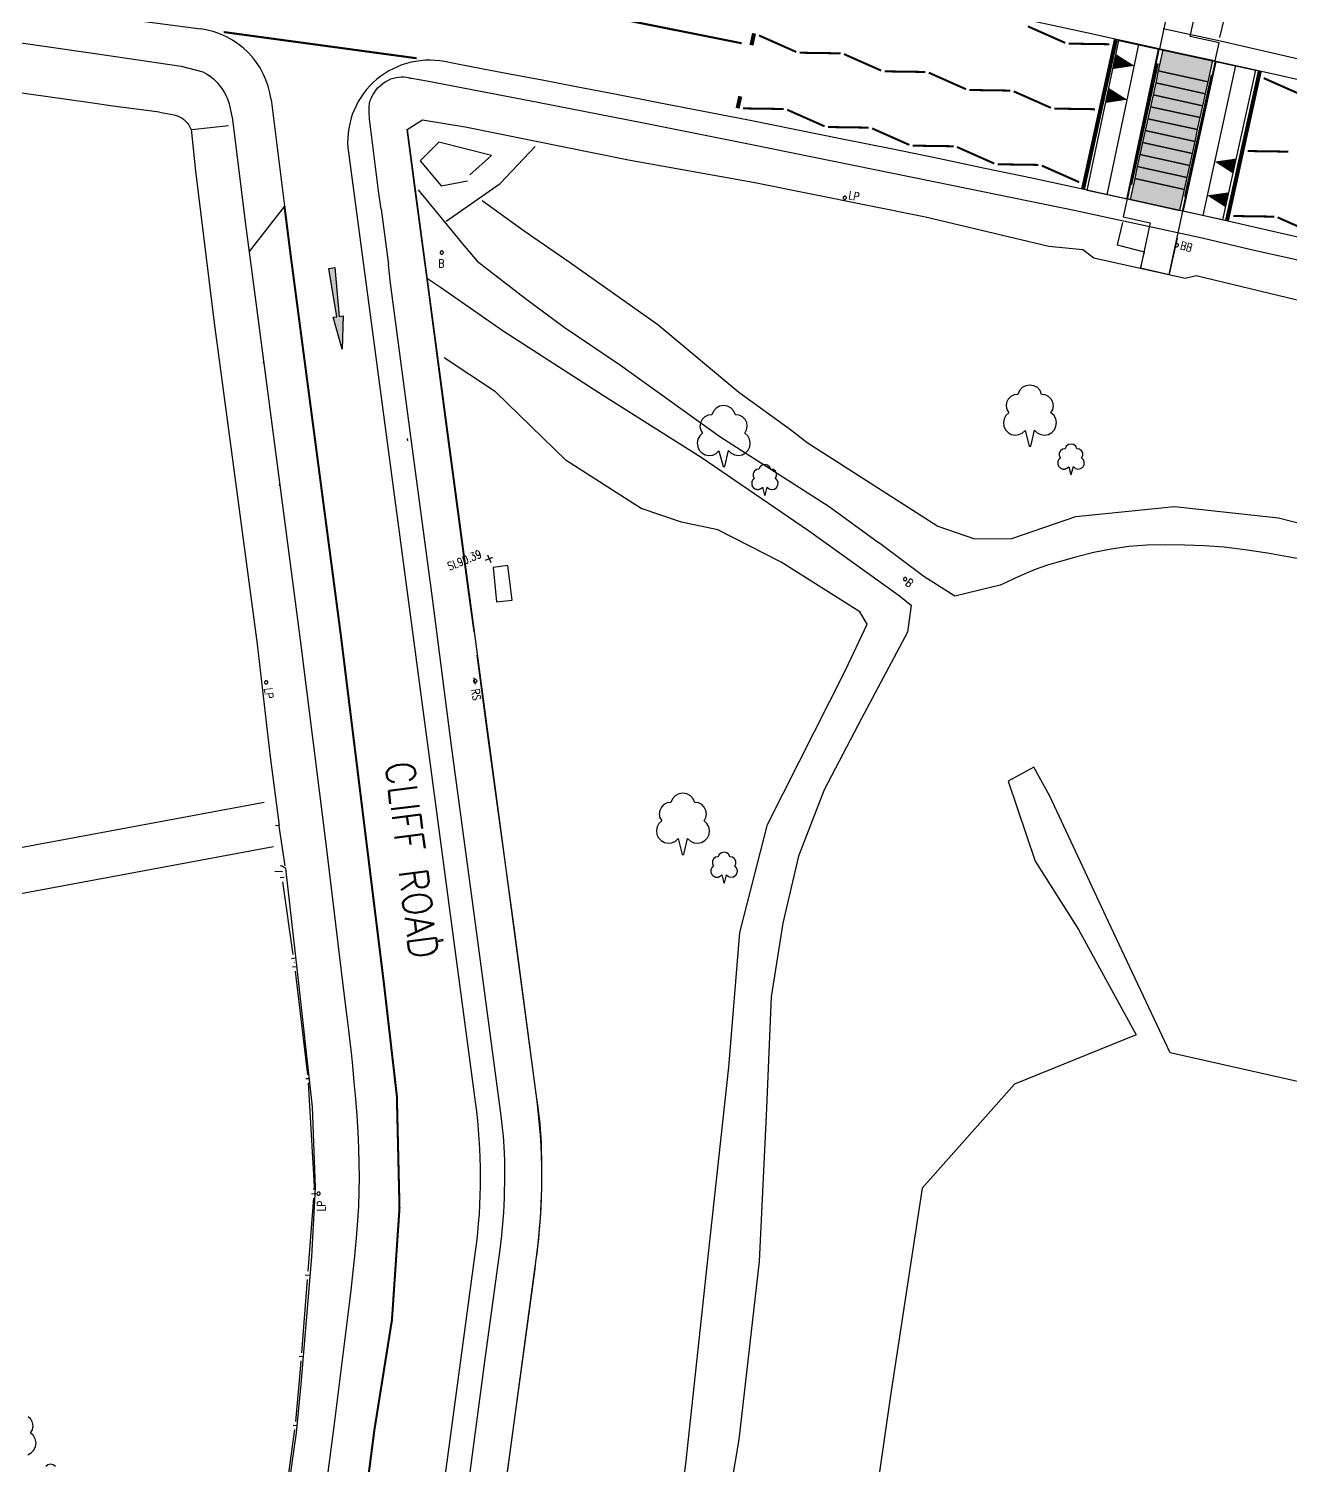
# Model space of a CAD drawing. Extents: x 427500 to 429848, y 434500 to 436505.
# Drawn here: x 429042.1 to 429103.9, y 435414.5 to 435484.9 of the extents above; entities that cross this region are included whole.
import ezdxf

# ---------------------------------------------------------------- set-up
doc = ezdxf.new("R2010")
doc.units = 0
for name, pattern in [('1004', [6, 4, -2]), ('1010', [2, 1, -1]), ('1025', [2, 1, -1]), ('1055', [0.6, 0.1, -0.5]), ('Black stripe boundary', [100, 100, 0]), ('KLZigZag', [100, 100, 0]), ('ZEBRA', [1, 0.5, -0.5]), ('zebra strip border', [100, 100, 0]), ('Zig Zag Blip', [100, 100, 0])]:
    doc.linetypes.add(name, pattern=pattern)
doc.layers.get('0').update_dxf_attribs({"color": 222})
for name, color, linetype in [('KTS_LINES', 7, 'Continuous'), ('LPTIP_Ex_Base', 8, 'Continuous'), ('PHASING', 5, 'Continuous'), ('PRO-MARKINGS', 7, 'Continuous'), ('PROPOSED', 1, 'Continuous'), ('ROADNAME', 7, 'Continuous'), ('Tactpave', 10, 'Continuous')]:
    doc.layers.add(name, color=color, linetype=linetype)
doc.layers.add('KTS_LINES_BLK', color=7, linetype='Continuous', true_color=0x000000)
doc.styles.add('LCC Romans', font='romans.shx', dxfattribs={"width": 0.9})
doc.styles.get("Standard").update_dxf_attribs({"font": 'romans.shx'})

# ---------------------------------------------------------------- blocks, each defined once
blk = doc.blocks.new('MH_LINE')
at = {"color": 0, "linetype": 'ByBlock', "flags": 128}
blk.add_lwpolyline([(-0.5, 0), (0.5, 0)], dxfattribs=at)
blk = doc.blocks.new('FENCE_UP')
at = {"color": 0, "linetype": 'ByBlock', "flags": 128}
blk.add_lwpolyline([(0, 0.5), (0, -0.5)], dxfattribs=at)
blk = doc.blocks.new('CIRCL')
at = {"color": 0, "linetype": 'ByBlock', "flags": 128}
for points in [[(0.5, 0), (0.475, 0.154), (0.404, 0.293), (0.293, 0.404), (0.154, 0.475), (0, 0.5), (-0.154, 0.475), (-0.293, 0.404), (-0.404, 0.293), (-0.475, 0.154), (-0.5, 0), (-0.475, -0.154), (-0.404, -0.293), (-0.293, -0.404), (-0.154, -0.475), (0, -0.5), (0.154, -0.475), (0.293, -0.404), (0.404, -0.293), (0.475, -0.154)], [(0.5, 0), (0.475, -0.154)]]:
    blk.add_lwpolyline(points, dxfattribs=at)
blk = doc.blocks.new('SPOT')
at = {"color": 0, "linetype": 'ByBlock', "flags": 128}
for points in [[(-0.5, 0), (0.5, 0)], [(0, 0.5), (0, -0.5)]]:
    blk.add_lwpolyline(points, dxfattribs=at)

msp = doc.modelspace()

# ---------------------------------------------------------------- hatches: boundary and pattern name
at = {"linetype": 'Continuous'}
msp.add_hatch(color=0, dxfattribs=at).paths.add_polyline_path([(429057.111, 435473.212), (429057.328, 435470.82), (429057.516, 435470.844), (429057.472, 435469.225), (429057.02, 435470.78), (429057.209, 435470.805), (429056.813, 435473.173)])
at = {"layer": 'KTS_LINES', "true_color": 0xffffff, "transparency": 33554687}
for points in [[(429099.772, 435481.734), (429099.9, 435482.32), (429097.458, 435482.856), (429097.33, 435482.27)], [(429099.514, 435480.562), (429099.643, 435481.148), (429097.201, 435481.684), (429097.072, 435481.098)], [(429099.257, 435479.39), (429099.386, 435479.976), (429096.944, 435480.512), (429096.815, 435479.926)], [(429099, 435478.218), (429099.128, 435478.804), (429096.687, 435479.34), (429096.558, 435478.754)], [(429098.742, 435477.046), (429098.871, 435477.632), (429096.429, 435478.168), (429096.301, 435477.582), (429098.742, 435477.046)]]:
    msp.add_hatch(color=7, dxfattribs=at).paths.add_polyline_path(points)
at = {"layer": 'KTS_LINES_BLK', "true_color": 0x000000, "transparency": 33554687}
for points in [[(429099.9, 435482.32), (429100.128, 435483.356), (429097.686, 435483.892), (429097.458, 435482.856)], [(429099.643, 435481.148), (429099.772, 435481.734), (429097.33, 435482.27), (429097.201, 435481.684)], [(429099.386, 435479.976), (429099.514, 435480.562), (429097.072, 435481.098), (429096.944, 435480.512)], [(429099.128, 435478.804), (429099.257, 435479.39), (429096.815, 435479.926), (429096.687, 435479.34)], [(429098.871, 435477.632), (429099, 435478.218), (429096.558, 435478.754), (429096.429, 435478.168), (429098.871, 435477.632)], [(429098.515, 435476.01), (429098.742, 435477.046), (429096.301, 435477.582), (429096.073, 435476.546), (429098.515, 435476.01)]]:
    msp.add_hatch(color=18, dxfattribs=at).paths.add_polyline_path(points)

# ---------------------------------------------------------------- linework, layer by layer
at = {"layer": 'KTS_LINES', "linetype": 'Zig Zag Blip', "const_width": 0.2, "flags": 128}
for points in [[(429077.65, 435484.696), (429077.522, 435484.11)], [(429076.844, 435481.023), (429076.973, 435481.609)]]:
    msp.add_lwpolyline(points, dxfattribs=at)
at = {"layer": 'KTS_LINES', "linetype": 'KLZigZag', "const_width": 0.1, "flags": 128}
for points in [[(429092.897, 435484.227), (429091.069, 435485.037)], [(429079.721, 435483.781), (429077.893, 435484.591)], [(429095.062, 435484.161), (429093.063, 435484.19)], [(429081.886, 435483.715), (429079.887, 435483.744)], [(429083.88, 435482.868), (429082.052, 435483.679)], [(429086.045, 435482.802), (429084.046, 435482.831)], [(429088.039, 435481.955), (429086.211, 435482.766)], [(429090.204, 435481.889), (429088.205, 435481.918)], [(429092.198, 435481.042), (429090.37, 435481.853)], [(429102.622, 435482.501), (429104.45, 435481.691)], [(429079.108, 435480.987), (429077.109, 435481.016)], [(429081.102, 435480.14), (429079.274, 435480.95)], [(429094.363, 435480.976), (429092.364, 435481.006)], [(429083.267, 435480.074), (429081.268, 435480.103)], [(429085.261, 435479.227), (429083.433, 435480.037)], [(429087.426, 435479.161), (429085.427, 435479.19)], [(429089.42, 435478.314), (429087.592, 435479.125)], [(429101.838, 435478.926), (429103.837, 435478.897)], [(429091.585, 435478.248), (429089.586, 435478.277)], [(429093.579, 435477.401), (429091.751, 435478.212)], [(429101.139, 435475.742), (429103.138, 435475.712)], [(429103.304, 435475.676), (429105.131, 435474.865)]]:
    msp.add_lwpolyline(points, dxfattribs=at)
at = {"layer": 'KTS_LINES', "linetype": 'ZEBRA', "const_width": 0.2, "flags": 128}
for points in [[(429093.77, 435477.062), (429095.378, 435484.388)], [(429100.822, 435475.514), (429102.43, 435482.84)]]:
    msp.add_lwpolyline(points, dxfattribs=at)
at = {"layer": 'KTS_LINES', "linetype": '1055', "const_width": 0.1, "flags": 128}
for points in [[(429096.128, 435477.262), (429097.436, 435483.22)], [(429098.765, 435476.683), (429100.073, 435482.641)]]:
    msp.add_lwpolyline(points, dxfattribs=at)
at = {"layer": 'KTS_LINES', "color": 7, "linetype": 'zebra strip border', "true_color": 0xffffff, "elevation": 0.04, "flags": 128}
for points in [[(429099.772, 435481.734), (429099.9, 435482.32), (429097.458, 435482.856), (429097.33, 435482.27)], [(429099.514, 435480.562), (429099.643, 435481.148), (429097.201, 435481.684), (429097.072, 435481.098)], [(429099.257, 435479.39), (429099.386, 435479.976), (429096.944, 435480.512), (429096.815, 435479.926)], [(429099, 435478.218), (429099.128, 435478.804), (429096.687, 435479.34), (429096.558, 435478.754)], [(429098.742, 435477.046), (429098.871, 435477.632), (429096.429, 435478.168), (429096.301, 435477.582), (429098.742, 435477.046)]]:
    msp.add_lwpolyline(points, close=True, dxfattribs=at)
at = {"layer": 'KTS_LINES_BLK', "color": 18, "linetype": 'Black stripe boundary', "true_color": 0x000000, "flags": 128}
for points in [[(429099.9, 435482.32), (429100.128, 435483.356), (429097.686, 435483.892), (429097.458, 435482.856)], [(429099.643, 435481.148), (429099.772, 435481.734), (429097.33, 435482.27), (429097.201, 435481.684)], [(429099.386, 435479.976), (429099.514, 435480.562), (429097.072, 435481.098), (429096.944, 435480.512)], [(429099.128, 435478.804), (429099.257, 435479.39), (429096.815, 435479.926), (429096.687, 435479.34)], [(429098.871, 435477.632), (429099, 435478.218), (429096.558, 435478.754), (429096.429, 435478.168), (429098.871, 435477.632)], [(429098.515, 435476.01), (429098.742, 435477.046), (429096.301, 435477.582), (429096.073, 435476.546), (429098.515, 435476.01)]]:
    msp.add_lwpolyline(points, close=True, dxfattribs=at)
at = {"layer": 'LPTIP_Ex_Base', "color": 251, "true_color": 0x636466}
for p, q in [((429041.7, 435444.8), (429053.65, 435447.02)), ((429054.11, 435444.83), (429035.58, 435441.38))]:
    msp.add_line(p, q, dxfattribs=at)
at = {"layer": 'LPTIP_Ex_Base', "color": 251, "true_color": 0x636466, "flags": 128}
for points in [[(429022.471, 435486.509), (429023.705, 435486.461), (429027.839, 435485.997), (429034.485, 435485.216), (429039.901, 435484.483), (429045.37, 435483.709), (429049.579, 435483.088), (429050.636, 435482.81)], [(429100.478, 435484.483), (429100.688, 435485.378), (429099.377, 435485.67), (429099.556, 435486.49)], [(429097.701, 435484.93), (429100.504, 435484.334)], [(429100.504, 435484.334), (429101.418, 435484.122), (429105.533, 435483.168), (429112.01, 435481.686), (429115.141, 435480.927), (429122.211, 435479.234), (429128.69, 435477.664), (429135.699, 435475.984), (429144.729, 435473.829), (429152.772, 435471.929)], [(429050.636, 435482.81), (429050.819, 435482.709), (429050.993, 435482.592), (429051.156, 435482.462), (429051.308, 435482.318), (429051.341, 435482.283), (429051.447, 435482.162), (429051.573, 435481.995), (429051.684, 435481.818), (429051.781, 435481.632), (429051.861, 435481.439), (429051.925, 435481.24)], [(429058.813, 435480.485), (429058.806, 435480.591), (429058.793, 435480.742), (429058.783, 435480.917), (429058.783, 435481.094), (429058.803, 435481.254), (429058.843, 435481.397), (429058.899, 435481.538), (429058.967, 435481.673), (429059.047, 435481.802), (429059.135, 435481.923), (429059.237, 435482.036), (429059.353, 435482.145), (429059.477, 435482.245), (429059.604, 435482.333), (429059.73, 435482.406), (429059.856, 435482.461), (429059.985, 435482.501), (429060.115, 435482.528), (429060.241, 435482.546), (429060.36, 435482.557), (429060.478, 435482.557), (429060.596, 435482.543), (429060.707, 435482.523), (429060.801, 435482.503), (429060.868, 435482.49)], [(429060.868, 435482.49), (429061.615, 435482.367), (429067.14, 435481.301), (429072.235, 435480.301), (429077.463, 435479.263), (429086.534, 435477.416), (429093.416, 435476.018), (429094.082, 435475.865)], [(429048.52, 435480.827), (429046.225, 435481.133), (429045.14, 435481.283), (429041.076, 435481.859), (429040.91, 435481.633), (429040.77, 435480.764)], [(429051.925, 435481.24), (429052.089, 435480.472), (429052.727, 435475.33), (429053.181, 435471.881), (429055.414, 435454.977), (429056.649, 435445.11), (429057.539, 435437.793), (429057.682, 435436.623), (429057.779, 435435.838), (429057.849, 435435.269), (429057.907, 435434.743), (429057.972, 435434.09), (429058.046, 435433.298), (429058.119, 435432.48), (429058.185, 435431.655), (429058.239, 435430.842), (429058.274, 435430.061), (429058.292, 435429.324), (429058.296, 435428.618), (429058.285, 435427.925), (429058.261, 435427.223), (429058.223, 435426.494), (429058.161, 435425.669), (429058.073, 435424.762), (429057.977, 435423.874), (429057.891, 435423.107), (429057.832, 435422.563), (429057.068, 435416.555), (429056.049, 435408.698)], [(429048.52, 435480.827), (429049.23, 435480.699), (429049.335, 435480.672), (429049.437, 435480.635), (429049.534, 435480.588), (429049.627, 435480.531), (429049.713, 435480.466), (429049.791, 435480.395), (429049.793, 435480.393), (429049.865, 435480.313), (429049.93, 435480.226), (429049.985, 435480.133), (429050.032, 435480.035), (429050.062, 435479.998)], [(429059.371, 435476.078), (429059.247, 435476.981), (429058.898, 435479.717), (429058.813, 435480.485)], [(429050.062, 435479.998), (429050.285, 435477.933), (429051.194, 435470.505), (429052.038, 435464.165), (429053.308, 435454.766), (429053.932, 435449.234), (429054.373, 435445.867), (429054.195, 435445.862)], [(429050.102, 435479.98), (429051.893, 435480.186)], [(429063.94, 435455.36), (429063.667, 435457.223), (429062.608, 435465.163), (429061.633, 435472.638), (429061.027, 435477.104), (429060.647, 435479.977), (429061.41, 435480.46), (429063.492, 435480.112), (429071.584, 435478.486), (429077.614, 435477.397), (429086.051, 435475.706), (429092.094, 435474.26), (429093.761, 435474.099), (429094.296, 435473.698), (429098.779, 435472.693), (429099.316, 435472.826), (429109.088, 435470.47)], [(429063.721, 435477.767), (429064.79, 435478.702), (429062.198, 435479.356), (429061.288, 435478.45), (429062.317, 435477.22), (429063.611, 435477.463)], [(429062.566, 435475.493), (429065.205, 435477.343), (429066.921, 435479.151)], [(429061.188, 435477.024), (429063.361, 435474.378), (429064.084, 435473.533), (429066.444, 435471.707), (429068.339, 435470.294), (429071.099, 435468.433), (429075.967, 435464.938), (429081.333, 435461.505), (429083.753, 435459.743)], [(429064.327, 435476.506), (429066.378, 435475.009), (429068.597, 435473.494), (429072.937, 435470.418), (429076.899, 435467.111), (429079.44, 435465.281), (429080.247, 435464.65), (429086.656, 435460.549), (429088.447, 435459.929), (429090.275, 435459.945), (429093.424, 435461.012), (429098.249, 435461.515), (429103.342, 435460.953), (429107.498, 435459.892)], [(429059.371, 435476.078), (429059.731, 435473.362)], [(429094.082, 435475.865), (429099.455, 435474.7)], [(429095.704, 435475.431), (429095.447, 435474.335), (429096.757, 435473.981), (429096.586, 435473.228)], [(429098.387, 435474.653), (429097.992, 435472.9)], [(429099.455, 435474.7), (429099.942, 435474.59), (429101.937, 435474.11), (429109.578, 435472.413), (429118.718, 435470.297), (429126.648, 435468.469), (429134.856, 435466.518), (429142.635, 435464.628), (429150.312, 435462.76), (429158.479, 435460.784), (429164.566, 435459.31), (429172.816, 435457.275), (429182.596, 435454.886), (429190.06, 435453.044), (429196.313, 435451.49), (429203.853, 435449.626), (429209.305, 435449.149), (429211.503, 435448.601), (429212.42, 435448.369)], [(429063.576, 435412.954), (429064.496, 435419.85), (429065.107, 435424.372), (429065.14, 435424.618), (429065.187, 435424.965), (429065.239, 435425.369), (429065.29, 435425.788), (429065.33, 435426.179), (429065.358, 435426.542), (429065.381, 435426.906), (429065.4, 435427.271), (429065.414, 435427.635), (429065.424, 435427.999), (429065.433, 435428.361), (429065.438, 435428.724), (429065.44, 435429.086), (429065.435, 435429.448), (429065.423, 435429.812), (429065.409, 435430.124), (429065.395, 435430.384), (429065.372, 435430.67), (429065.33, 435431.064), (429065.261, 435431.645), (429064.049, 435440.715), (429062.831, 435449.773), (429061.896, 435457.022), (429060.798, 435465.189), (429059.833, 435472.445), (429059.731, 435473.362)], [(429061.656, 435472.687), (429062.282, 435472.263), (429065.351, 435470.115), (429070.269, 435466.945), (429075.051, 435463.932), (429080.314, 435460.337), (429084.705, 435457.177), (429085.345, 435456.668)], [(429062.019, 435382.36), (429063.663, 435381.829), (429065.633, 435381.973), (429067.566, 435384.001), (429068.735, 435385.504), (429070.201, 435387.624), (429071.395, 435390.311), (429072.116, 435394.619), (429073.205, 435405.811), (429074.317, 435414.739), (429075.413, 435424.896), (429076.42, 435434.031), (429076.95, 435440.624), (429078.308, 435445.926), (429082.129, 435453.491), (429083.191, 435455.738), (429082.839, 435456.351), (429078.978, 435458.779), (429075.881, 435460.37), (429074.094, 435460.745), (429072.118, 435461.412), (429068.445, 435463.761), (429064.986, 435467.125), (429062.46, 435468.796)], [(429060.686, 435464.733), (429060.676, 435464.833), (429060.676, 435464.833)], [(429104.824, 435458.857), (429103.891, 435459.03), (429102.814, 435459.218), (429101.705, 435459.389), (429100.678, 435459.507), (429099.723, 435459.576), (429098.765, 435459.619), (429097.819, 435459.63), (429096.895, 435459.605), (429096.009, 435459.539), (429095.143, 435459.418), (429094.291, 435459.245), (429093.474, 435459.041), (429092.715, 435458.828), (429092.036, 435458.626), (429091.431, 435458.419), (429090.883, 435458.193), (429090.405, 435457.973), (429090.008, 435457.782), (429089.704, 435457.645), (429087.483, 435457.106), (429085.977, 435458.071), (429083.753, 435459.743)], [(429085.345, 435456.668), (429085.17, 435455.353), (429082.908, 435451.122), (429081.083, 435447.619), (429079.832, 435444.364), (429079.056, 435441.095), (429078.49, 435437.47), (429078.266, 435432.028), (429077.906, 435424.51), (429076.911, 435415.79), (429075.777, 435409.121), (429074.837, 435401.216), (429074, 435394.099), (429072.959, 435388.312), (429070.051, 435384.175), (429066.838, 435380.889)], [(429064.064, 435454.227), (429064.64, 435449.924), (429065.871, 435440.887), (429066.957, 435432.727), (429067.031, 435432.171), (429067.083, 435431.797), (429067.119, 435431.524), (429067.147, 435431.276), (429067.173, 435430.973), (429067.196, 435430.615), (429067.212, 435430.254), (429067.223, 435429.891), (429067.229, 435429.527), (429067.233, 435429.163), (429067.235, 435428.799), (429067.233, 435428.434), (429067.228, 435428.068), (429067.219, 435427.704), (429067.205, 435427.342), (429067.186, 435426.979), (429067.162, 435426.611), (429067.135, 435426.248), (429067.105, 435425.897), (429067.075, 435425.566), (429067.04, 435425.237), (429067.001, 435424.907), (429066.961, 435424.599), (429066.927, 435424.339), (429066.903, 435424.151), (429066.266, 435419.476), (429065.328, 435412.528)], [(429063.913, 435453.106), (429063.969, 435452.793)], [(429161.915, 435446.905), (429157.119, 435443.482), (429149.881, 435437.837), (429142.416, 435432.011), (429134.582, 435426.917), (429127.102, 435422.271), (429120.972, 435426.352), (429114.955, 435429.194), (429105.952, 435432.949), (429098.044, 435434.739), (429095.012, 435441.151), (429092.14, 435447.315), (429091.367, 435448.732), (429090.108, 435448.043), (429091.418, 435444.122), (429093.55, 435440.78), (429096.368, 435435.622), (429090.414, 435433.2), (429085.88, 435428.095), (429084.338, 435417.943), (429082.618, 435406.028)], [(429054.667, 435443.891), (429054.384, 435445.848)], [(429010.213, 435432.636), (429022.729, 435417.178), (429031.259, 435406.652), (429037.087, 435399.459), (429043.493, 435391.565), (429047.532, 435386.617), (429051.406, 435388.124), (429052.388, 435395.593), (429053.715, 435405.065), (429055.042, 435414.864), (429055.236, 435416.111), (429055.458, 435418.501), (429055.979, 435424.735), (429056.154, 435428.141), (429056.008, 435432.08), (429055.276, 435438.713), (429054.706, 435443.765), (429054.508, 435443.886), (429054.434, 435443.893)], [(429054.494, 435443.517), (429054.494, 435443.517)], [(429054.55, 435443.121), (429055.057, 435439.557)], [(429055.113, 435439.161), (429055.117, 435439.136), (429055.117, 435439.136)], [(429055.164, 435438.738), (429055.77, 435433.657), (429055.77, 435433.657)], [(429055.794, 435433.258), (429056.095, 435428.197), (429056.087, 435428.014), (429056.087, 435428.014)], [(429056.056, 435427.615), (429055.777, 435424.026)], [(429055.746, 435423.627), (429055.468, 435420.038)], [(429055.437, 435419.639), (429055.39, 435419.043), (429055.185, 435416.664), (429055.185, 435416.664)], [(429055.131, 435416.267), (429054.64, 435412.701)]]:
    msp.add_lwpolyline(points, dxfattribs=at)
at = {"layer": 'LPTIP_Ex_Base', "color": 251, "true_color": 0x636466}
for points in [[(429090.126, 435466.097), (429089.99, 435465.969), (429089.901, 435465.806), (429089.866, 435465.623), (429089.888, 435465.439), (429089.967, 435465.27), (429090.094, 435465.134), (429090.256, 435465.043), (429090.439, 435465.007), (429090.624, 435465.028), (429090.793, 435465.106), (429090.93, 435465.232), (429090.931, 435465.235), (429091.132, 435464.461), (429091.212, 435464.461), (429091.393, 435465.244), (429091.393, 435465.244), (429091.529, 435465.113), (429091.699, 435465.031), (429091.885, 435465.007), (429092.07, 435465.041), (429092.236, 435465.131), (429092.364, 435465.269), (429092.444, 435465.439), (429092.467, 435465.626), (429092.43, 435465.811), (429092.338, 435465.975), (429092.199, 435466.102), (429092.287, 435466.259), (429092.319, 435466.436), (429092.294, 435466.615), (429092.212, 435466.775), (429092.083, 435466.901), (429091.92, 435466.979), (429091.741, 435467), (429091.741, 435467), (429091.664, 435467.184), (429091.531, 435467.331), (429091.356, 435467.427), (429091.16, 435467.461), (429090.964, 435467.427), (429090.789, 435467.331), (429090.656, 435467.184), (429090.579, 435467), (429090.399, 435466.978), (429090.236, 435466.9), (429090.107, 435466.773), (429090.025, 435466.611), (429090.001, 435466.431), (429090.036, 435466.254), (429090.126, 435466.097)], [(429075.126, 435465.097), (429074.99, 435464.969), (429074.901, 435464.806), (429074.866, 435464.623), (429074.888, 435464.439), (429074.967, 435464.27), (429075.094, 435464.134), (429075.256, 435464.043), (429075.439, 435464.007), (429075.624, 435464.028), (429075.793, 435464.106), (429075.93, 435464.232), (429075.931, 435464.235), (429076.132, 435463.461), (429076.212, 435463.461), (429076.393, 435464.244), (429076.393, 435464.244), (429076.529, 435464.113), (429076.699, 435464.031), (429076.885, 435464.007), (429077.07, 435464.041), (429077.236, 435464.131), (429077.364, 435464.269), (429077.444, 435464.439), (429077.467, 435464.626), (429077.43, 435464.811), (429077.338, 435464.975), (429077.199, 435465.102), (429077.287, 435465.259), (429077.319, 435465.436), (429077.294, 435465.615), (429077.212, 435465.775), (429077.083, 435465.901), (429076.92, 435465.979), (429076.741, 435466), (429076.741, 435466), (429076.664, 435466.184), (429076.531, 435466.331), (429076.356, 435466.427), (429076.16, 435466.461), (429075.964, 435466.427), (429075.789, 435466.331), (429075.656, 435466.184), (429075.579, 435466), (429075.399, 435465.978), (429075.236, 435465.9), (429075.107, 435465.773), (429075.025, 435465.611), (429075.001, 435465.431), (429075.036, 435465.254), (429075.126, 435465.097)], [(429092.663, 435463.887), (429092.648, 435463.876), (429092.634, 435463.864), (429092.62, 435463.852), (429092.608, 435463.838), (429092.596, 435463.824), (429092.585, 435463.808), (429092.575, 435463.793), (429092.566, 435463.776), (429092.558, 435463.759), (429092.551, 435463.742), (429092.545, 435463.724), (429092.54, 435463.706), (429092.537, 435463.688), (429092.535, 435463.669), (429092.533, 435463.651), (429092.533, 435463.632), (429092.534, 435463.613), (429092.537, 435463.595), (429092.54, 435463.576), (429092.545, 435463.558), (429092.55, 435463.541), (429092.557, 435463.523), (429092.565, 435463.506), (429092.574, 435463.49), (429092.584, 435463.474), (429092.595, 435463.459), (429092.607, 435463.444), (429092.619, 435463.431), (429092.633, 435463.418), (429092.647, 435463.406), (429092.662, 435463.395), (429092.678, 435463.385), (429092.694, 435463.376), (429092.711, 435463.367), (429092.729, 435463.36), (429092.746, 435463.355), (429092.764, 435463.35), (429092.783, 435463.346), (429092.801, 435463.344), (429092.82, 435463.342), (429092.838, 435463.342), (429092.857, 435463.343), (429092.876, 435463.345), (429092.894, 435463.349), (429092.912, 435463.353), (429092.93, 435463.359), (429092.947, 435463.365), (429092.964, 435463.373), (429092.981, 435463.382), (429092.997, 435463.392), (429093.012, 435463.403), (429093.027, 435463.414), (429093.04, 435463.427), (429093.053, 435463.441), (429093.065, 435463.455), (429093.066, 435463.456), (429093.167, 435463.069), (429093.194, 435463.069), (429093.297, 435463.461), (429093.297, 435463.461), (429093.395, 435463.377), (429093.52, 435463.343), (429093.647, 435463.364), (429093.753, 435463.436), (429093.819, 435463.547), (429093.832, 435463.676), (429093.79, 435463.797), (429093.7, 435463.89), (429093.754, 435464.003), (429093.752, 435464.129), (429093.695, 435464.241), (429093.595, 435464.316), (429093.471, 435464.339), (429093.413, 435464.458), (429093.309, 435464.54), (429093.181, 435464.569), (429093.052, 435464.54), (429092.948, 435464.458), (429092.89, 435464.339), (429092.766, 435464.316), (429092.665, 435464.24), (429092.608, 435464.127), (429092.608, 435464.001), (429092.663, 435463.887)], [(429077.663, 435462.887), (429077.648, 435462.876), (429077.634, 435462.864), (429077.62, 435462.852), (429077.608, 435462.838), (429077.596, 435462.824), (429077.585, 435462.808), (429077.575, 435462.793), (429077.566, 435462.776), (429077.558, 435462.759), (429077.551, 435462.742), (429077.545, 435462.724), (429077.54, 435462.706), (429077.537, 435462.688), (429077.535, 435462.669), (429077.533, 435462.651), (429077.533, 435462.632), (429077.534, 435462.613), (429077.537, 435462.595), (429077.54, 435462.576), (429077.545, 435462.558), (429077.55, 435462.541), (429077.557, 435462.523), (429077.565, 435462.506), (429077.574, 435462.49), (429077.584, 435462.474), (429077.595, 435462.459), (429077.607, 435462.444), (429077.619, 435462.431), (429077.633, 435462.418), (429077.647, 435462.406), (429077.662, 435462.395), (429077.678, 435462.385), (429077.694, 435462.376), (429077.711, 435462.367), (429077.729, 435462.36), (429077.746, 435462.355), (429077.764, 435462.35), (429077.783, 435462.346), (429077.801, 435462.344), (429077.82, 435462.342), (429077.838, 435462.342), (429077.857, 435462.343), (429077.876, 435462.345), (429077.894, 435462.349), (429077.912, 435462.353), (429077.93, 435462.359), (429077.947, 435462.365), (429077.964, 435462.373), (429077.981, 435462.382), (429077.997, 435462.392), (429078.012, 435462.403), (429078.027, 435462.414), (429078.04, 435462.427), (429078.053, 435462.441), (429078.065, 435462.455), (429078.066, 435462.456), (429078.167, 435462.069), (429078.194, 435462.069), (429078.297, 435462.461), (429078.297, 435462.461), (429078.395, 435462.377), (429078.52, 435462.343), (429078.647, 435462.364), (429078.753, 435462.436), (429078.819, 435462.547), (429078.832, 435462.676), (429078.79, 435462.797), (429078.7, 435462.89), (429078.754, 435463.003), (429078.752, 435463.129), (429078.695, 435463.241), (429078.595, 435463.316), (429078.471, 435463.339), (429078.413, 435463.458), (429078.309, 435463.54), (429078.181, 435463.569), (429078.052, 435463.54), (429077.948, 435463.458), (429077.89, 435463.339), (429077.766, 435463.316), (429077.665, 435463.24), (429077.608, 435463.127), (429077.608, 435463.001), (429077.663, 435462.887)], [(429073.126, 435446.097), (429072.99, 435445.969), (429072.901, 435445.806), (429072.866, 435445.623), (429072.888, 435445.439), (429072.967, 435445.27), (429073.094, 435445.134), (429073.256, 435445.043), (429073.439, 435445.007), (429073.624, 435445.028), (429073.793, 435445.106), (429073.93, 435445.232), (429073.931, 435445.235), (429074.132, 435444.461), (429074.212, 435444.461), (429074.393, 435445.244), (429074.393, 435445.244), (429074.529, 435445.113), (429074.699, 435445.031), (429074.885, 435445.007), (429075.07, 435445.041), (429075.236, 435445.131), (429075.364, 435445.269), (429075.444, 435445.439), (429075.467, 435445.626), (429075.43, 435445.811), (429075.338, 435445.975), (429075.199, 435446.102), (429075.287, 435446.259), (429075.319, 435446.436), (429075.294, 435446.615), (429075.212, 435446.775), (429075.083, 435446.901), (429074.92, 435446.979), (429074.741, 435447), (429074.741, 435447), (429074.664, 435447.184), (429074.531, 435447.331), (429074.356, 435447.427), (429074.16, 435447.461), (429073.964, 435447.427), (429073.789, 435447.331), (429073.656, 435447.184), (429073.579, 435447), (429073.399, 435446.978), (429073.236, 435446.9), (429073.107, 435446.773), (429073.025, 435446.611), (429073.001, 435446.431), (429073.036, 435446.254), (429073.126, 435446.097)], [(429075.663, 435443.887), (429075.648, 435443.876), (429075.634, 435443.864), (429075.62, 435443.852), (429075.608, 435443.838), (429075.596, 435443.824), (429075.585, 435443.808), (429075.575, 435443.793), (429075.566, 435443.776), (429075.558, 435443.759), (429075.551, 435443.742), (429075.545, 435443.724), (429075.54, 435443.706), (429075.537, 435443.688), (429075.535, 435443.669), (429075.533, 435443.651), (429075.533, 435443.632), (429075.534, 435443.613), (429075.537, 435443.595), (429075.54, 435443.576), (429075.545, 435443.558), (429075.55, 435443.541), (429075.557, 435443.523), (429075.565, 435443.506), (429075.574, 435443.49), (429075.584, 435443.474), (429075.595, 435443.459), (429075.607, 435443.444), (429075.619, 435443.431), (429075.633, 435443.418), (429075.647, 435443.406), (429075.662, 435443.395), (429075.678, 435443.385), (429075.694, 435443.376), (429075.711, 435443.367), (429075.729, 435443.36), (429075.746, 435443.355), (429075.764, 435443.35), (429075.783, 435443.346), (429075.801, 435443.344), (429075.82, 435443.342), (429075.838, 435443.342), (429075.857, 435443.343), (429075.876, 435443.345), (429075.894, 435443.349), (429075.912, 435443.353), (429075.93, 435443.359), (429075.947, 435443.365), (429075.964, 435443.373), (429075.981, 435443.382), (429075.997, 435443.392), (429076.012, 435443.403), (429076.027, 435443.414), (429076.04, 435443.427), (429076.053, 435443.441), (429076.065, 435443.455), (429076.066, 435443.456), (429076.167, 435443.069), (429076.194, 435443.069), (429076.297, 435443.461), (429076.297, 435443.461), (429076.395, 435443.377), (429076.52, 435443.343), (429076.647, 435443.364), (429076.753, 435443.436), (429076.819, 435443.547), (429076.832, 435443.676), (429076.79, 435443.797), (429076.7, 435443.89), (429076.754, 435444.003), (429076.752, 435444.129), (429076.695, 435444.241), (429076.595, 435444.316), (429076.471, 435444.339), (429076.413, 435444.458), (429076.309, 435444.54), (429076.181, 435444.569), (429076.052, 435444.54), (429075.948, 435444.458), (429075.89, 435444.339), (429075.766, 435444.316), (429075.665, 435444.24), (429075.608, 435444.127), (429075.608, 435444.001), (429075.663, 435443.887)], [(429042.07, 435415.041), (429042.236, 435415.131), (429042.364, 435415.269), (429042.444, 435415.439), (429042.467, 435415.626), (429042.43, 435415.811), (429042.338, 435415.975), (429042.199, 435416.102), (429042.287, 435416.259), (429042.319, 435416.436), (429042.294, 435416.615), (429042.212, 435416.775), (429042.083, 435416.901)], [(429043.413, 435414.458), (429043.309, 435414.54), (429043.181, 435414.569), (429043.052, 435414.54), (429042.948, 435414.458)]]:
    msp.add_lwpolyline(points, dxfattribs=at)
at = {"layer": 'LPTIP_Ex_Base', "color": 251, "true_color": 0x636466, "flags": 128}
for points in [[(429065.58, 435458.611), (429064.866, 435458.52), (429065.034, 435456.837), (429065.79, 435456.923)], [(429062.181, 435440.246), (429062.191, 435440.197), (429062.414, 435440.244), (429062.404, 435440.292)]]:
    msp.add_lwpolyline(points, close=True, dxfattribs=at)
at = {"layer": 'LPTIP_Ex_Base', "color": 251, "true_color": 0x636466}
for p in [(429053.615, 435468.568), (429054.398, 435462.552)]:
    msp.add_point(p, dxfattribs=at)
at = {"layer": 'PHASING', "flags": 128}
msp.add_lwpolyline([(429064.317, 435438.709), (429064.321, 435438.71)], dxfattribs=at)
at = {"layer": 'PRO-MARKINGS', "linetype": '1004', "const_width": 0.1, "flags": 128}
msp.add_lwpolyline([(429077.046, 435484.207), (429061.84, 435487.244), (429046.677, 435489.7), (429015.855, 435493.834, 0.143335), (428981.872, 435486.616)], format="xyb", dxfattribs=at)
at = {"layer": 'PRO-MARKINGS', "linetype": '1010', "const_width": 0.1, "flags": 128}
msp.add_lwpolyline([(429051.66, 435484.758), (429061.123, 435483.472)], dxfattribs=at)
at = {"layer": 'PRO-MARKINGS', "flags": 128}
for points in [[(429095.307, 435483.311, 0.75, 0, 0), (429096.285, 435483.104, 0, 0, 0)], [(429095.307, 435483.311, 0.75, 0, 0), (429096.285, 435483.104, 0, 0, 0)], [(429094.957, 435481.652, 0.75, 0, 0), (429095.935, 435481.445, 0, 0, 0)], [(429094.957, 435481.652, 0.75, 0, 0), (429095.935, 435481.445, 0, 0, 0)], [(429101.197, 435478.193, 0.75, 0, 0), (429100.22, 435478.408, 0, 0, 0)], [(429101.197, 435478.193, 0.75, 0, 0), (429100.22, 435478.408, 0, 0, 0)], [(429100.832, 435476.537, 0.75, 0, 0), (429099.856, 435476.752, 0, 0, 0)], [(429100.832, 435476.537, 0.75, 0, 0), (429099.856, 435476.752, 0, 0, 0)]]:
    msp.add_lwpolyline(points, format="xyseb", dxfattribs=at)
at = {"layer": 'PRO-MARKINGS', "linetype": '1055', "const_width": 0.1, "flags": 128}
for points in [[(429095.93, 435476.579), (429097.483, 435483.937)], [(429095.93, 435476.579), (429097.483, 435483.937)], [(429100.27, 435483.325), (429098.657, 435475.977)], [(429100.27, 435483.325), (429098.657, 435475.977)]]:
    msp.add_lwpolyline(points, dxfattribs=at)
at = {"layer": 'PRO-MARKINGS', "linetype": '1025', "const_width": 0.1, "flags": 128}
msp.add_lwpolyline([(429054.639, 435476.232), (429054.938, 435473.862), (429057.398, 435455.231), (429059.52, 435438.075, -0.091133), (429059.042, 435416.224), (429057.536, 435404.568), (429055.57, 435389.144), (429054.558, 435381.363)], format="xyb", dxfattribs=at)
at = {"layer": 'PROPOSED'}
for p, q in [((429053.982, 435481.445), (429054.639, 435476.232)), ((429054.639, 435476.232), (429052.905, 435473.998))]:
    msp.add_line(p, q, dxfattribs=at)
at = {"layer": 'PROPOSED', "flags": 128}
for points in [[(428982.692, 435479.605, -0.159672), (429023.906, 435488.411), (429050.535, 435484.91)], [(429060.647, 435479.977), (429066.957, 435432.727, -0.067483), (429066.961, 435424.599), (429062.929, 435394.667), (429060.225, 435374.716), (429059.893, 435371.609), (429059.97, 435371.142), (429065.148, 435364.47), (429058.718, 435359.48)], [(429057.771, 435478.849), (429063.984, 435432.326, -0.067518), (429063.988, 435425), (429059.956, 435395.063), (429056.003, 435365.042, 0.194141), (429056.751, 435362.143), (429061.898, 435355.174)]]:
    msp.add_lwpolyline(points, format="xyb", dxfattribs=at)
msp.add_lwpolyline([(429119.223, 435478.92), (429118.442, 435479.108), (429111.781, 435480.713), (429103.256, 435482.669), (429093.878, 435484.728), (429086.668, 435486.282), (429076.347, 435488.397)], dxfattribs=at)
for points in [[(429100.246, 435483.348), (429100.436, 435484.228), (429099.023, 435484.533), (429099.466, 435486.569), (429098.134, 435486.847), (429097.517, 435483.929)], [(429095.931, 435476.579), (429095.741, 435475.699), (429097.061, 435475.415), (429096.583, 435473.197), (429097.988, 435472.881), (429098.657, 435475.977)]]:
    msp.add_lwpolyline(points, close=True, dxfattribs=at)
at = {"layer": 'PROPOSED', "linetype": 'Continuous', "flags": 128}
msp.add_lwpolyline([(429100.611, 435475.548), (429093.973, 435476.992), (429095.526, 435484.35), (429102.223, 435482.896)], close=True, dxfattribs=at)
for points in [[(429094.952, 435476.786), (429096.505, 435484.143)], [(429101.247, 435483.111), (429099.634, 435475.763)]]:
    msp.add_lwpolyline(points, dxfattribs=at)
at = {"layer": 'PROPOSED'}
msp.add_lwpolyline([(429106.048, 435474.307), (429103.43, 435474.904), (429100.865, 435475.484), (429098.376, 435476.04), (429095.956, 435476.574), (429093.59, 435477.09), (429091.264, 435477.59), (429088.962, 435478.078), (429086.669, 435478.556), (429084.371, 435479.029), (429082.053, 435479.5), (429079.71, 435479.969), (429077.373, 435480.432), (429075.086, 435480.881), (429072.889, 435481.309), (429070.825, 435481.708), (429068.936, 435482.072), (429067.264, 435482.393), (429065.851, 435482.664), (429064.715, 435482.881), (429063.784, 435483.059), (429062.959, 435483.217), (429062.488, 435483.307)], dxfattribs=at)
for centre, radius, start, end in [((429050.013, 435480.944), 4, 7.18352, 82.51013), ((429061.736, 435479.378), 4, 79.1676, 187.60605), ((429061.843, 435480.376), 3, 28.48589, 28.65609), ((429061.843, 435480.376), 3, 349.17526, 349.89366)]:
    msp.add_arc(centre, radius, start, end, dxfattribs=at)
at = {"layer": 'Tactpave', "linetype": 'Continuous'}
msp.add_lwpolyline([(429057.111, 435473.212), (429057.328, 435470.82), (429057.516, 435470.844), (429057.472, 435469.225), (429057.02, 435470.78), (429057.209, 435470.805), (429056.813, 435473.173)], close=True, dxfattribs=at)

# ---------------------------------------------------------------- block references
at = {"layer": 'LPTIP_Ex_Base', "color": 251, "true_color": 0x636466}
for name, p, xscale, yscale, zscale, rotation in [('CIRCL', (429082.095, 435476.635), 0.16, 0.16, 0.16, 351.891351), ('CIRCL', (429098.365, 435474.317), 0.16, 0.16, 0.16, 345.918495), ('CIRCL', (429062.347, 435473.951), 0.16, 0.16, 0.16, 324.82424), ('SPOT', (429064.671, 435458.95), 0.4, 0.4, 0.4, 22.206224), ('CIRCL', (429085.053, 435457.948), 0.16, 0.16, 0.16, 255.640696), ('CIRCL', (429053.744, 435452.886), 0.16, 0.16, 0.16, 275.844572), ('MH_LINE', (429054.362, 435443.615), 0.3734890000000001, 2, 0.3734890000000001, 178.461507), ('FENCE_UP', (429054.522, 435443.319), 0.2, 0.2, 0.2, 278.098036), ('FENCE_UP', (429055.085, 435439.359), 0.2, 0.2, 0.2, 278.098036), ('FENCE_UP', (429055.141, 435438.937), 0.2, 0.2, 0.2, 276.797604), ('FENCE_UP', (429055.782, 435433.458), 0.2, 0.2, 0.2, 273.406015), ('FENCE_UP', (429056.072, 435427.815), 0.2000000000000001, 0.2000000000000001, 0.2000000000000001, 265.559636), ('CIRCL', (429056.309, 435427.829), 0.16, 0.16, 0.16, 275.844572), ('FENCE_UP', (429055.762, 435423.827), 0.2000000000000001, 0.2000000000000001, 0.2000000000000001, 265.559636), ('FENCE_UP', (429055.452, 435419.839), 0.2000000000000001, 0.2000000000000001, 0.2000000000000001, 265.559636), ('FENCE_UP', (429055.158, 435416.465), 0.2, 0.2, 0.2, 262.165313)]:
    msp.add_blockref(name, p, dxfattribs=dict(at, xscale=xscale, yscale=yscale, zscale=zscale, rotation=rotation))
at = {"layer": 'LPTIP_Ex_Base', "color": 251, "true_color": 0x636466, "xscale": 0.16, "yscale": 0.16, "zscale": 0.16}
msp.add_blockref('CIRCL', (429063.985, 435452.954), dxfattribs=at)

# ---------------------------------------------------------------- texts
at = {"layer": 'LPTIP_Ex_Base', "color": 251, "true_color": 0x636466, "width": 0.8}
for s, rotation, p in [('LP', -10.93389, (429082.254, 435476.58)), ('BB', -14.13306, (429098.502, 435474.122)), ('SL90.39', 22.20622, (429062.731, 435458.366)), ('B', -37.62611, (429085.022, 435457.692)), ('LP', -83.19861, (429053.647, 435452.59)), ('RS', -80.16222, (429063.786, 435452.533)), ('LP', 90, (429056.65, 435426.963))]:
    msp.add_text(s, height=0.4, rotation=rotation, dxfattribs=at).set_placement(p)
msp.add_text('B', height=0.4, dxfattribs=at).set_placement((429062.18, 435473.214))
at = {"layer": 'ROADNAME', "style": 'LCC Romans', "width": 0.9}
msp.add_text('CLIFF ROAD', height=1.4, rotation=277.2, dxfattribs=at).set_placement((429059.577, 435448.92))

doc.saveas('drawing.dxf')
